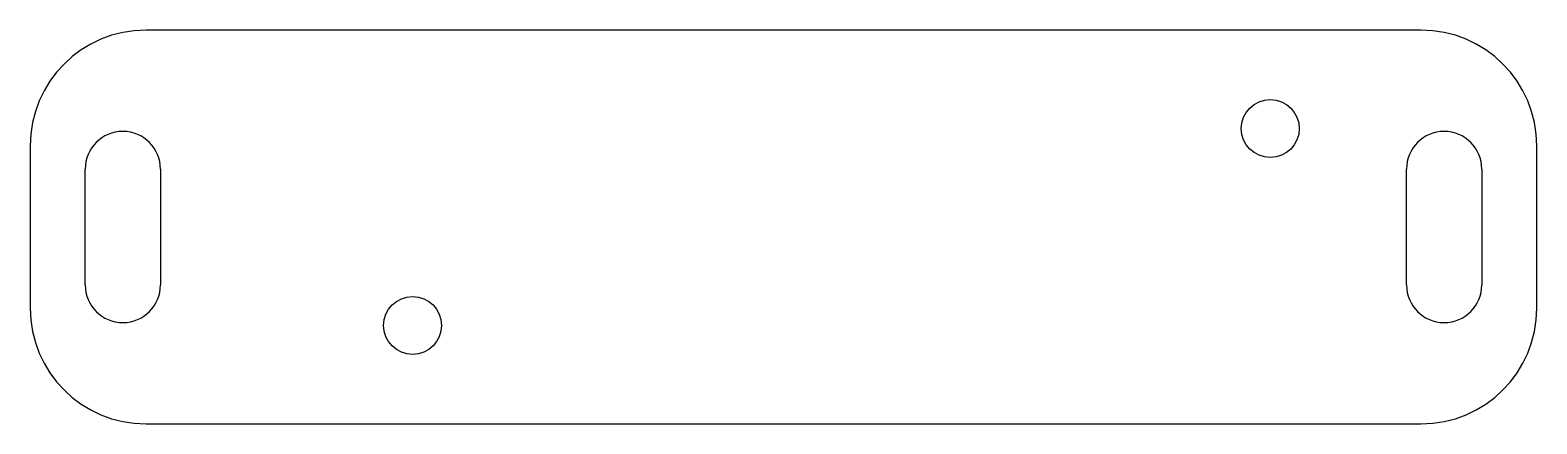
# Model space of a CAD drawing. Header units: millimetres. Extents: x 0 to 130, y 0 to 34.
import ezdxf

# ---------------------------------------------------------------- set-up
doc = ezdxf.new("R2010")
doc.units = ezdxf.units.MM

msp = doc.modelspace()

# ---------------------------------------------------------------- linework, layer by layer
at = {"color": 7, "linetype": 'Continuous', "lineweight": 25}
for p, q in [((120, 34), (10, 34)), ((0, 24), (0, 10)), ((130, 10), (130, 24)), ((4.75, 12), (4.75, 22)), ((11.25, 22), (11.25, 12)), ((118.75, 12), (118.75, 22)), ((125.25, 22), (125.25, 12)), ((10, 0), (120, 0))]:
    msp.add_line(p, q, dxfattribs=at)
for centre in [(107, 25.5), (33, 8.5)]:
    msp.add_circle(centre, 2.5, dxfattribs=at)
for centre, radius, start, end in [((10, 24), 10, 90, 180), ((120, 24), 10, 0, 90), ((8, 22), 3.25, 0, 180), ((122, 22), 3.25, 0, 180), ((8, 12), 3.25, 180, 0), ((122, 12), 3.25, 180, 0), ((10, 10), 10, 180, 270), ((120, 10), 10, 270, 0)]:
    msp.add_arc(centre, radius, start, end, dxfattribs=at)

doc.saveas('drawing.dxf')
